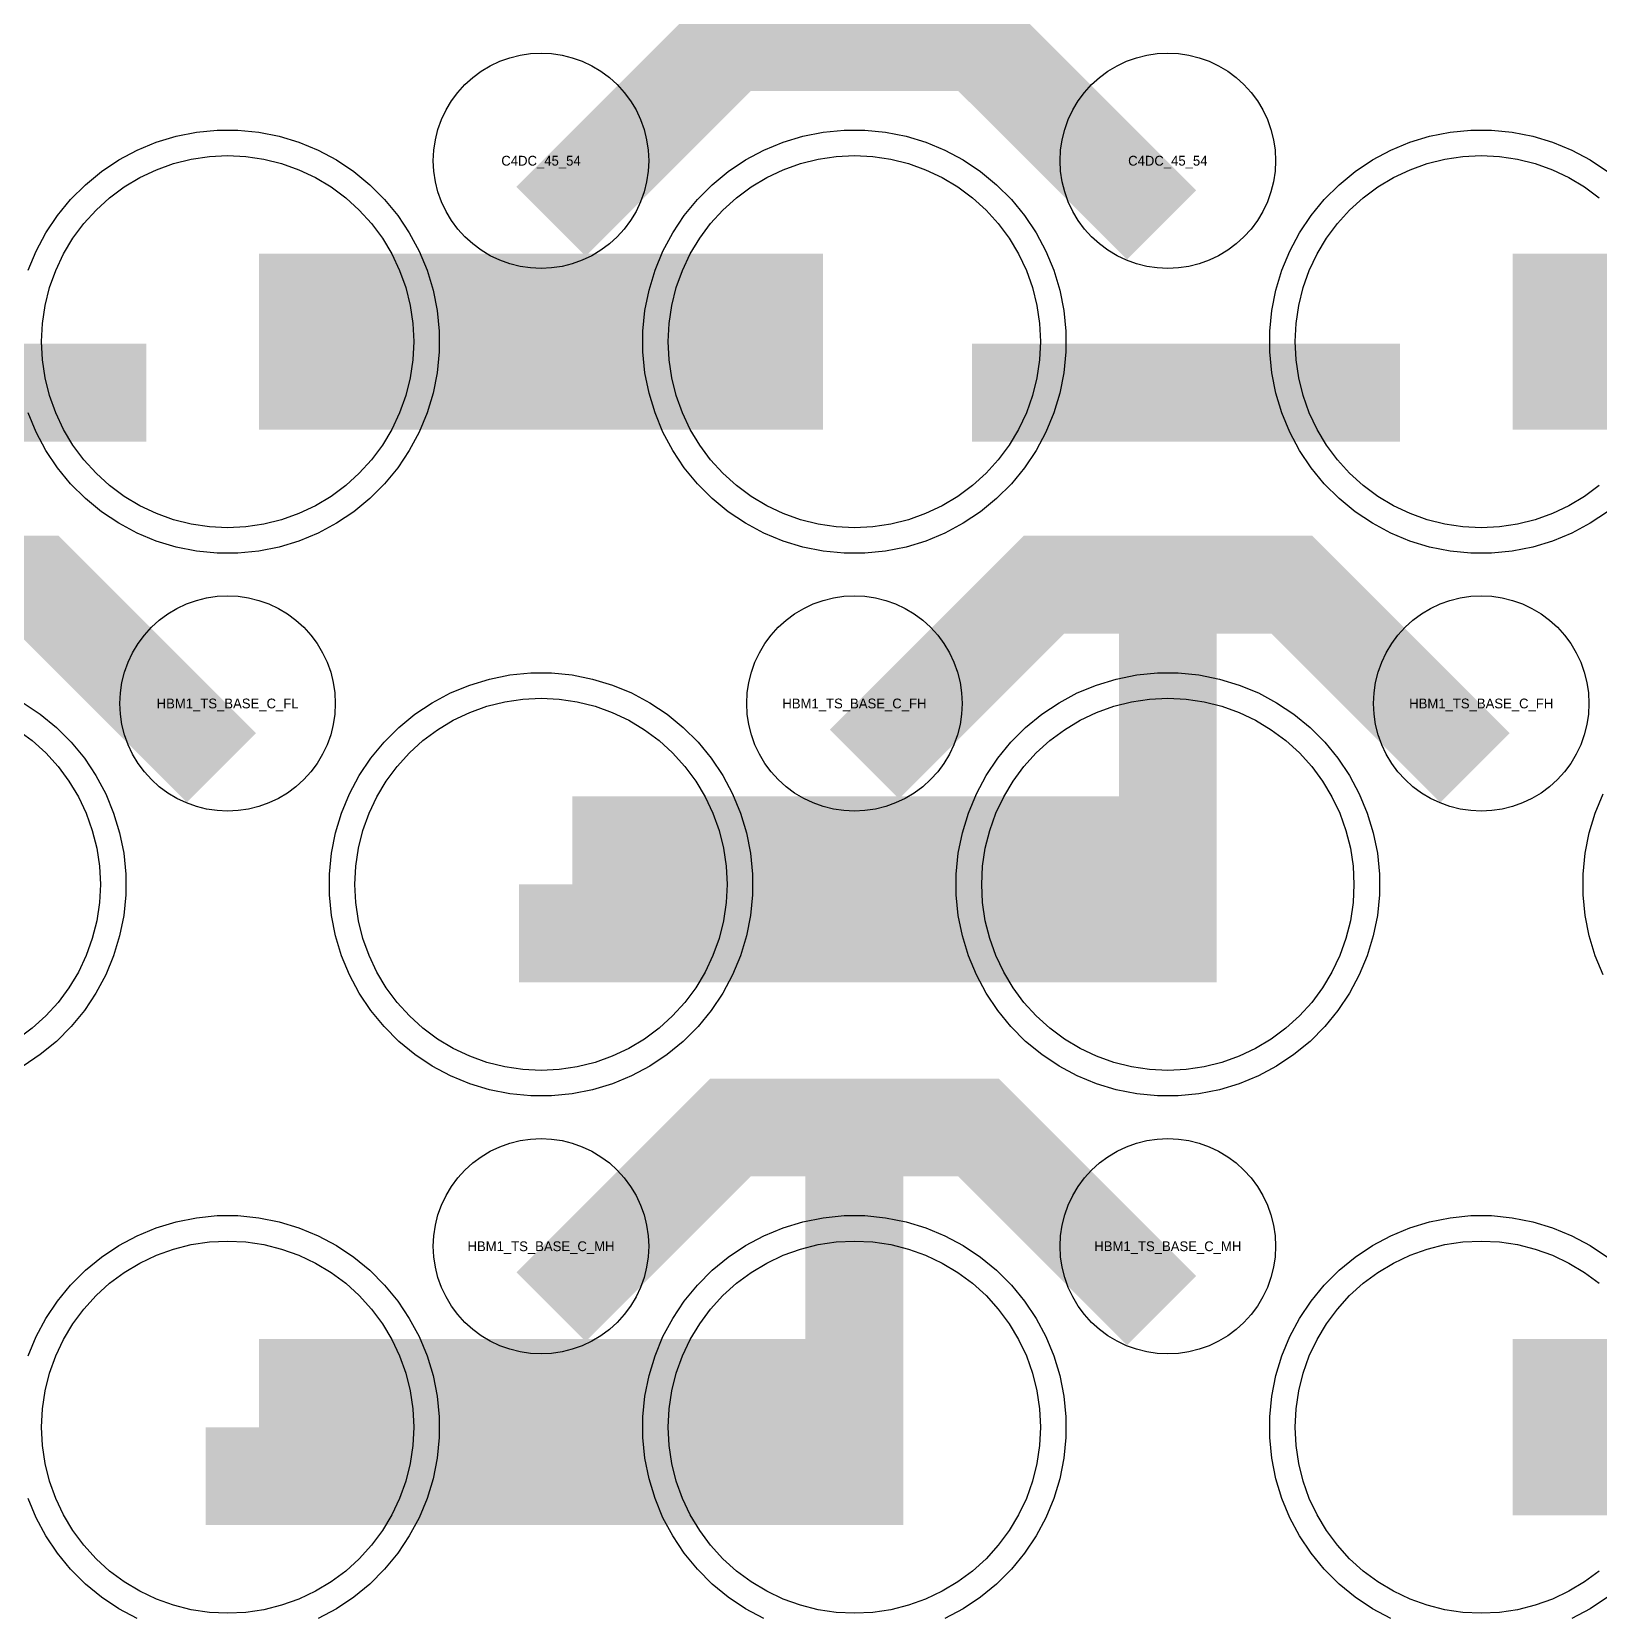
# Model space of a CAD drawing. Extents: x -11880 to 11880, y -14992 to 14992.
# Drawn here: x 5150 to 5550.1, y -8929.8 to -8525.1 of the extents above; entities that cross this region are included whole.
import ezdxf
from ezdxf.enums import TextEntityAlignment as Align

# ---------------------------------------------------------------- set-up
doc = ezdxf.new("R2010")
doc.units = 0
doc.header["$MEASUREMENT"] = 0
for name, color, linetype in [('GDS_775_DT_237', 138, 'CONTINUOUS'), ('RDL1_FS', 34, 'CONTINUOUS'), ('RDL_BS', 160, 'CONTINUOUS')]:
    doc.layers.add(name, color=color, linetype=linetype)

msp = doc.modelspace()

# ---------------------------------------------------------------- linework, layer by layer
at = {"layer": 'RDL1_FS'}
for points in [[(5200, -8651.689), (5195.343, -8651.46), (5190.732, -8650.776), (5186.209, -8649.644), (5181.819, -8648.072), (5177.605, -8646.08), (5173.605, -8643.682), (5169.86, -8640.904), (5166.406, -8637.774), (5163.276, -8634.32), (5160.498, -8630.575), (5158.1, -8626.575), (5156.108, -8622.361), (5154.536, -8617.971), (5153.404, -8613.448), (5152.72, -8608.837), (5152.491, -8604.18), (5152.72, -8599.523), (5153.404, -8594.912), (5154.536, -8590.389), (5156.108, -8585.999), (5158.1, -8581.785), (5160.498, -8577.785), (5163.276, -8574.04), (5166.406, -8570.586), (5169.86, -8567.456), (5173.605, -8564.678), (5177.605, -8562.28), (5181.819, -8560.288), (5186.209, -8558.716), (5190.732, -8557.584), (5195.343, -8556.9), (5200, -8556.671), (5204.657, -8556.9), (5209.268, -8557.584), (5213.791, -8558.716), (5218.181, -8560.288), (5222.395, -8562.28), (5226.395, -8564.678), (5230.14, -8567.456), (5233.594, -8570.586), (5236.724, -8574.04), (5239.502, -8577.785), (5241.9, -8581.785), (5243.892, -8585.999), (5245.464, -8590.389), (5246.596, -8594.912), (5247.28, -8599.523), (5247.509, -8604.18), (5247.28, -8608.837), (5246.596, -8613.448), (5245.464, -8617.971), (5243.892, -8622.361), (5241.9, -8626.575), (5239.502, -8630.575), (5236.724, -8634.32), (5233.594, -8637.774), (5230.14, -8640.904), (5226.395, -8643.682), (5222.395, -8646.08), (5218.181, -8648.072), (5213.791, -8649.644), (5209.268, -8650.776), (5204.657, -8651.46)], [(5360, -8651.689), (5355.343, -8651.46), (5350.732, -8650.776), (5346.209, -8649.644), (5341.819, -8648.072), (5337.605, -8646.08), (5333.605, -8643.682), (5329.86, -8640.904), (5326.406, -8637.774), (5323.276, -8634.32), (5320.498, -8630.575), (5318.1, -8626.575), (5316.108, -8622.361), (5314.536, -8617.971), (5313.404, -8613.448), (5312.72, -8608.837), (5312.491, -8604.18), (5312.72, -8599.523), (5313.404, -8594.912), (5314.536, -8590.389), (5316.108, -8585.999), (5318.1, -8581.785), (5320.498, -8577.785), (5323.276, -8574.04), (5326.406, -8570.586), (5329.86, -8567.456), (5333.605, -8564.678), (5337.605, -8562.28), (5341.819, -8560.288), (5346.209, -8558.716), (5350.732, -8557.584), (5355.343, -8556.9), (5360, -8556.671), (5364.657, -8556.9), (5369.268, -8557.584), (5373.791, -8558.716), (5378.181, -8560.288), (5382.395, -8562.28), (5386.395, -8564.678), (5390.14, -8567.456), (5393.594, -8570.586), (5396.724, -8574.04), (5399.502, -8577.785), (5401.9, -8581.785), (5403.892, -8585.999), (5405.464, -8590.389), (5406.596, -8594.912), (5407.28, -8599.523), (5407.509, -8604.18), (5407.28, -8608.837), (5406.596, -8613.448), (5405.464, -8617.971), (5403.892, -8622.361), (5401.9, -8626.575), (5399.502, -8630.575), (5396.724, -8634.32), (5393.594, -8637.774), (5390.14, -8640.904), (5386.395, -8643.682), (5382.395, -8646.08), (5378.181, -8648.072), (5373.791, -8649.644), (5369.268, -8650.776), (5364.657, -8651.46)], [(5280, -8790.254), (5275.343, -8790.025), (5270.732, -8789.341), (5266.209, -8788.209), (5261.819, -8786.637), (5257.605, -8784.645), (5253.605, -8782.247), (5249.86, -8779.469), (5246.406, -8776.339), (5243.276, -8772.885), (5240.498, -8769.14), (5238.1, -8765.14), (5236.108, -8760.926), (5234.536, -8756.536), (5233.404, -8752.013), (5232.72, -8747.402), (5232.491, -8742.745), (5232.72, -8738.088), (5233.404, -8733.477), (5234.536, -8728.954), (5236.108, -8724.564), (5238.1, -8720.35), (5240.498, -8716.35), (5243.276, -8712.605), (5246.406, -8709.151), (5249.86, -8706.021), (5253.605, -8703.243), (5257.605, -8700.845), (5261.819, -8698.853), (5266.209, -8697.281), (5270.732, -8696.149), (5275.343, -8695.465), (5280, -8695.236), (5284.657, -8695.465), (5289.268, -8696.149), (5293.791, -8697.281), (5298.181, -8698.853), (5302.395, -8700.845), (5306.395, -8703.243), (5310.14, -8706.021), (5313.594, -8709.151), (5316.724, -8712.605), (5319.502, -8716.35), (5321.9, -8720.35), (5323.892, -8724.564), (5325.464, -8728.954), (5326.596, -8733.477), (5327.28, -8738.088), (5327.509, -8742.745), (5327.28, -8747.402), (5326.596, -8752.013), (5325.464, -8756.536), (5323.892, -8760.926), (5321.9, -8765.14), (5319.502, -8769.14), (5316.724, -8772.885), (5313.594, -8776.339), (5310.14, -8779.469), (5306.395, -8782.247), (5302.395, -8784.645), (5298.181, -8786.637), (5293.791, -8788.209), (5289.268, -8789.341), (5284.657, -8790.025)], [(5440, -8790.254), (5435.343, -8790.025), (5430.732, -8789.341), (5426.209, -8788.209), (5421.819, -8786.637), (5417.605, -8784.645), (5413.605, -8782.247), (5409.86, -8779.469), (5406.406, -8776.339), (5403.276, -8772.885), (5400.498, -8769.14), (5398.1, -8765.14), (5396.108, -8760.926), (5394.536, -8756.536), (5393.404, -8752.013), (5392.72, -8747.402), (5392.491, -8742.745), (5392.72, -8738.088), (5393.404, -8733.477), (5394.536, -8728.954), (5396.108, -8724.564), (5398.1, -8720.35), (5400.498, -8716.35), (5403.276, -8712.605), (5406.406, -8709.151), (5409.86, -8706.021), (5413.605, -8703.243), (5417.605, -8700.845), (5421.819, -8698.853), (5426.209, -8697.281), (5430.732, -8696.149), (5435.343, -8695.465), (5440, -8695.236), (5444.657, -8695.465), (5449.268, -8696.149), (5453.791, -8697.281), (5458.181, -8698.853), (5462.395, -8700.845), (5466.395, -8703.243), (5470.14, -8706.021), (5473.594, -8709.151), (5476.724, -8712.605), (5479.502, -8716.35), (5481.9, -8720.35), (5483.892, -8724.564), (5485.464, -8728.954), (5486.596, -8733.477), (5487.28, -8738.088), (5487.509, -8742.745), (5487.28, -8747.402), (5486.596, -8752.013), (5485.464, -8756.536), (5483.892, -8760.926), (5481.9, -8765.14), (5479.502, -8769.14), (5476.724, -8772.885), (5473.594, -8776.339), (5470.14, -8779.469), (5466.395, -8782.247), (5462.395, -8784.645), (5458.181, -8786.637), (5453.791, -8788.209), (5449.268, -8789.341), (5444.657, -8790.025)], [(5200, -8928.819), (5195.343, -8928.59), (5190.732, -8927.906), (5186.209, -8926.774), (5181.819, -8925.202), (5177.605, -8923.21), (5173.605, -8920.812), (5169.86, -8918.034), (5166.406, -8914.904), (5163.276, -8911.45), (5160.498, -8907.705), (5158.1, -8903.705), (5156.108, -8899.491), (5154.536, -8895.101), (5153.404, -8890.578), (5152.72, -8885.967), (5152.491, -8881.31), (5152.72, -8876.653), (5153.404, -8872.042), (5154.536, -8867.519), (5156.108, -8863.129), (5158.1, -8858.915), (5160.498, -8854.915), (5163.276, -8851.17), (5166.406, -8847.716), (5169.86, -8844.586), (5173.605, -8841.808), (5177.605, -8839.41), (5181.819, -8837.418), (5186.209, -8835.846), (5190.732, -8834.714), (5195.343, -8834.03), (5200, -8833.801), (5204.657, -8834.03), (5209.268, -8834.714), (5213.791, -8835.846), (5218.181, -8837.418), (5222.395, -8839.41), (5226.395, -8841.808), (5230.14, -8844.586), (5233.594, -8847.716), (5236.724, -8851.17), (5239.502, -8854.915), (5241.9, -8858.915), (5243.892, -8863.129), (5245.464, -8867.519), (5246.596, -8872.042), (5247.28, -8876.653), (5247.509, -8881.31), (5247.28, -8885.967), (5246.596, -8890.578), (5245.464, -8895.101), (5243.892, -8899.491), (5241.9, -8903.705), (5239.502, -8907.705), (5236.724, -8911.45), (5233.594, -8914.904), (5230.14, -8918.034), (5226.395, -8920.812), (5222.395, -8923.21), (5218.181, -8925.202), (5213.791, -8926.774), (5209.268, -8927.906), (5204.657, -8928.59)], [(5360, -8928.819), (5355.343, -8928.59), (5350.732, -8927.906), (5346.209, -8926.774), (5341.819, -8925.202), (5337.605, -8923.21), (5333.605, -8920.812), (5329.86, -8918.034), (5326.406, -8914.904), (5323.276, -8911.45), (5320.498, -8907.705), (5318.1, -8903.705), (5316.108, -8899.491), (5314.536, -8895.101), (5313.404, -8890.578), (5312.72, -8885.967), (5312.491, -8881.31), (5312.72, -8876.653), (5313.404, -8872.042), (5314.536, -8867.519), (5316.108, -8863.129), (5318.1, -8858.915), (5320.498, -8854.915), (5323.276, -8851.17), (5326.406, -8847.716), (5329.86, -8844.586), (5333.605, -8841.808), (5337.605, -8839.41), (5341.819, -8837.418), (5346.209, -8835.846), (5350.732, -8834.714), (5355.343, -8834.03), (5360, -8833.801), (5364.657, -8834.03), (5369.268, -8834.714), (5373.791, -8835.846), (5378.181, -8837.418), (5382.395, -8839.41), (5386.395, -8841.808), (5390.14, -8844.586), (5393.594, -8847.716), (5396.724, -8851.17), (5399.502, -8854.915), (5401.9, -8858.915), (5403.892, -8863.129), (5405.464, -8867.519), (5406.596, -8872.042), (5407.28, -8876.653), (5407.509, -8881.31), (5407.28, -8885.967), (5406.596, -8890.578), (5405.464, -8895.101), (5403.892, -8899.491), (5401.9, -8903.705), (5399.502, -8907.705), (5396.724, -8911.45), (5393.594, -8914.904), (5390.14, -8918.034), (5386.395, -8920.812), (5382.395, -8923.21), (5378.181, -8925.202), (5373.791, -8926.774), (5369.268, -8927.906), (5364.657, -8928.59)]]:
    msp.add_lwpolyline(points, close=True, dxfattribs=at)
for points in [[(5550.14, -8640.904), (5546.395, -8643.682), (5542.395, -8646.08), (5538.181, -8648.072), (5533.791, -8649.644), (5529.268, -8650.776), (5524.657, -8651.46), (5520, -8651.689), (5515.343, -8651.46), (5510.732, -8650.776), (5506.209, -8649.644), (5501.819, -8648.072), (5497.605, -8646.08), (5493.605, -8643.682), (5489.86, -8640.904), (5486.406, -8637.774), (5483.276, -8634.32), (5480.498, -8630.575), (5478.1, -8626.575), (5476.108, -8622.361), (5474.536, -8617.971), (5473.404, -8613.448), (5472.72, -8608.837), (5472.491, -8604.18), (5472.72, -8599.523), (5473.404, -8594.912), (5474.536, -8590.389), (5476.108, -8585.999), (5478.1, -8581.785), (5480.498, -8577.785), (5483.276, -8574.04), (5486.406, -8570.586), (5489.86, -8567.456), (5493.605, -8564.678), (5497.605, -8562.28), (5501.819, -8560.288), (5506.209, -8558.716), (5510.732, -8557.584), (5515.343, -8556.9), (5520, -8556.671), (5524.657, -8556.9), (5529.268, -8557.584), (5533.791, -8558.716), (5538.181, -8560.288), (5542.395, -8562.28), (5546.395, -8564.678), (5550.14, -8567.456)], [(5146.395, -8703.243), (5150.14, -8706.021), (5153.594, -8709.151), (5156.724, -8712.605), (5159.502, -8716.35), (5161.9, -8720.35), (5163.892, -8724.564), (5165.464, -8728.954), (5166.596, -8733.477), (5167.28, -8738.088), (5167.509, -8742.745), (5167.28, -8747.402), (5166.596, -8752.013), (5165.464, -8756.536), (5163.892, -8760.926), (5161.9, -8765.14), (5159.502, -8769.14), (5156.724, -8772.885), (5153.594, -8776.339), (5150.14, -8779.469), (5146.395, -8782.247)]]:
    msp.add_lwpolyline(points, dxfattribs=at)
for points in [[(5208.002, -8604.18, 45, 45, 0), (5280.002, -8604.18, 45, 45, 0)], [(5280.002, -8604.18, 45, 45, 0), (5352.002, -8604.18, 45, 45, 0)], [(5528.002, -8604.18, 45, 45, 0), (5600.002, -8604.18, 45, 45, 0)], [(5288.002, -8742.745, 45, 45, 0), (5360.002, -8742.745, 45, 45, 0)], [(5360.002, -8742.745, 45, 45, 0), (5432.002, -8742.745, 45, 45, 0)], [(5208.002, -8881.31, 45, 45, 0), (5280.002, -8881.31, 45, 45, 0)], [(5280.002, -8881.31, 45, 45, 0), (5352.002, -8881.31, 45, 45, 0)]]:
    msp.add_lwpolyline(points, format="xyseb", dxfattribs=at)
at = {"layer": 'RDL1_FS', "color": 241, "true_color": 0xf7abae}
msp.add_lwpolyline([(5550.14, -8918.034), (5546.395, -8920.812), (5542.395, -8923.21), (5538.181, -8925.202), (5533.791, -8926.774), (5529.268, -8927.906), (5524.657, -8928.59), (5520, -8928.819), (5515.343, -8928.59), (5510.732, -8927.906), (5506.209, -8926.774), (5501.819, -8925.202), (5497.605, -8923.21), (5493.605, -8920.812), (5489.86, -8918.034), (5486.406, -8914.904), (5483.276, -8911.45), (5480.498, -8907.705), (5478.1, -8903.705), (5476.108, -8899.491), (5474.536, -8895.101), (5473.404, -8890.578), (5472.72, -8885.967), (5472.491, -8881.31), (5472.72, -8876.653), (5473.404, -8872.042), (5474.536, -8867.519), (5476.108, -8863.129), (5478.1, -8858.915), (5480.498, -8854.915), (5483.276, -8851.17), (5486.406, -8847.716), (5489.86, -8844.586), (5493.605, -8841.808), (5497.605, -8839.41), (5501.819, -8837.418), (5506.209, -8835.846), (5510.732, -8834.714), (5515.343, -8834.03), (5520, -8833.801), (5524.657, -8834.03), (5529.268, -8834.714), (5533.791, -8835.846), (5538.181, -8837.418), (5542.395, -8839.41), (5546.395, -8841.808), (5550.14, -8844.586)], dxfattribs=at)
msp.add_lwpolyline([(5528.002, -8881.31, 45, 45, 0), (5600.002, -8881.31, 45, 45, 0)], format="xyseb", dxfattribs=at)
at = {"layer": 'RDL_BS'}
for points in [[(5282.562, -8573.494, 25, 25, 0), (5328.377, -8527.679, 25, 25, 0), (5361.93, -8527.679, 25, 25, 0)], [(5438.401, -8574.393, 25, 25, 0), (5391.687, -8527.679, 25, 25, 0), (5361.929, -8527.679, 25, 25, 0)], [(5070.016, -8617.193, 25, 25, 0), (5179.281, -8617.193, 25, 25, 0)], [(5390.016, -8617.193, 25, 25, 0), (5499.281, -8617.193, 25, 25, 0)], [(5440, -8767.745, 25, 25, 0), (5440, -8653.744, 25, 25, 0)], [(5198.401, -8712.958, 25, 25, 0), (5151.687, -8666.244, 25, 25, 0), (5121.929, -8666.244, 25, 25, 0)], [(5362.562, -8712.059, 25, 25, 0), (5408.377, -8666.244, 25, 25, 0), (5441.93, -8666.244, 25, 25, 0)], [(5518.401, -8712.958, 25, 25, 0), (5471.687, -8666.244, 25, 25, 0), (5441.929, -8666.244, 25, 25, 0)], [(5274.397, -8755.245, 25, 25, 0), (5452.5, -8755.245, 25, 25, 0)], [(5360, -8906.31, 25, 25, 0), (5360, -8792.309, 25, 25, 0)], [(5282.562, -8850.624, 25, 25, 0), (5328.377, -8804.809, 25, 25, 0), (5361.93, -8804.809, 25, 25, 0)], [(5438.401, -8851.523, 25, 25, 0), (5391.687, -8804.809, 25, 25, 0), (5361.929, -8804.809, 25, 25, 0)], [(5194.397, -8893.81, 25, 25, 0), (5372.5, -8893.81, 25, 25, 0)]]:
    msp.add_lwpolyline(points, format="xyseb", dxfattribs=at)
for points in [[(5280, -8585.486), (5277.307, -8585.354), (5274.635, -8584.958), (5272.016, -8584.301), (5269.481, -8583.394), (5267.044, -8582.242), (5264.72, -8580.849), (5262.557, -8579.246), (5260.558, -8577.434), (5258.746, -8575.435), (5257.143, -8573.272), (5255.75, -8570.948), (5254.598, -8568.511), (5253.691, -8565.976), (5253.034, -8563.357), (5252.638, -8560.685), (5252.506, -8557.992), (5252.638, -8555.299), (5253.034, -8552.627), (5253.691, -8550.008), (5254.598, -8547.473), (5255.75, -8545.036), (5257.143, -8542.712), (5258.746, -8540.549), (5260.558, -8538.55), (5262.557, -8536.738), (5264.72, -8535.135), (5267.044, -8533.742), (5269.481, -8532.59), (5272.016, -8531.683), (5274.635, -8531.026), (5277.307, -8530.63), (5280, -8530.498), (5282.693, -8530.63), (5285.365, -8531.026), (5287.984, -8531.683), (5290.519, -8532.59), (5292.956, -8533.742), (5295.28, -8535.135), (5297.443, -8536.738), (5299.442, -8538.55), (5301.254, -8540.549), (5302.857, -8542.712), (5304.25, -8545.036), (5305.402, -8547.473), (5306.309, -8550.008), (5306.966, -8552.627), (5307.362, -8555.299), (5307.494, -8557.992), (5307.362, -8560.685), (5306.966, -8563.357), (5306.309, -8565.976), (5305.402, -8568.511), (5304.25, -8570.948), (5302.857, -8573.272), (5301.254, -8575.435), (5299.442, -8577.434), (5297.443, -8579.246), (5295.28, -8580.849), (5292.956, -8582.242), (5290.519, -8583.394), (5287.984, -8584.301), (5285.365, -8584.958), (5282.693, -8585.354)], [(5440, -8585.486), (5437.307, -8585.354), (5434.635, -8584.958), (5432.016, -8584.301), (5429.481, -8583.394), (5427.044, -8582.242), (5424.72, -8580.849), (5422.557, -8579.246), (5420.558, -8577.434), (5418.746, -8575.435), (5417.143, -8573.272), (5415.75, -8570.948), (5414.598, -8568.511), (5413.691, -8565.976), (5413.034, -8563.357), (5412.638, -8560.685), (5412.506, -8557.992), (5412.638, -8555.299), (5413.034, -8552.627), (5413.691, -8550.008), (5414.598, -8547.473), (5415.75, -8545.036), (5417.143, -8542.712), (5418.746, -8540.549), (5420.558, -8538.55), (5422.557, -8536.738), (5424.72, -8535.135), (5427.044, -8533.742), (5429.481, -8532.59), (5432.016, -8531.683), (5434.635, -8531.026), (5437.307, -8530.63), (5440, -8530.498), (5442.693, -8530.63), (5445.365, -8531.026), (5447.984, -8531.683), (5450.519, -8532.59), (5452.956, -8533.742), (5455.28, -8535.135), (5457.443, -8536.738), (5459.442, -8538.55), (5461.254, -8540.549), (5462.857, -8542.712), (5464.25, -8545.036), (5465.402, -8547.473), (5466.309, -8550.008), (5466.966, -8552.627), (5467.362, -8555.299), (5467.494, -8557.992), (5467.362, -8560.685), (5466.966, -8563.357), (5466.309, -8565.976), (5465.402, -8568.511), (5464.25, -8570.948), (5462.857, -8573.272), (5461.254, -8575.435), (5459.442, -8577.434), (5457.443, -8579.246), (5455.28, -8580.849), (5452.956, -8582.242), (5450.519, -8583.394), (5447.984, -8584.301), (5445.365, -8584.958), (5442.693, -8585.354)], [(5357.356, -8658.18), (5352.062, -8657.663), (5346.835, -8656.617), (5341.795, -8655.086), (5336.885, -8653.055), (5332.223, -8650.563), (5327.809, -8647.616), (5323.708, -8644.254), (5319.926, -8640.472), (5316.564, -8636.371), (5313.617, -8631.957), (5311.125, -8627.295), (5309.094, -8622.385), (5307.563, -8617.345), (5306.517, -8612.118), (5306, -8606.824), (5306, -8601.536), (5306.517, -8596.242), (5307.563, -8591.015), (5309.094, -8585.975), (5311.125, -8581.065), (5313.617, -8576.403), (5316.564, -8571.989), (5319.926, -8567.888), (5323.708, -8564.106), (5327.809, -8560.744), (5332.223, -8557.797), (5336.885, -8555.305), (5341.795, -8553.274), (5346.835, -8551.743), (5352.062, -8550.697), (5357.356, -8550.18), (5362.644, -8550.18), (5367.938, -8550.697), (5373.165, -8551.743), (5378.205, -8553.274), (5383.115, -8555.305), (5387.777, -8557.797), (5392.191, -8560.744), (5396.292, -8564.106), (5400.074, -8567.888), (5403.436, -8571.989), (5406.383, -8576.403), (5408.875, -8581.065), (5410.906, -8585.975), (5412.437, -8591.015), (5413.483, -8596.242), (5414, -8601.536), (5414, -8606.824), (5413.483, -8612.118), (5412.437, -8617.345), (5410.906, -8622.385), (5408.875, -8627.295), (5406.383, -8631.957), (5403.436, -8636.371), (5400.074, -8640.472), (5396.292, -8644.254), (5392.191, -8647.616), (5387.777, -8650.563), (5383.115, -8653.055), (5378.205, -8655.086), (5373.165, -8656.617), (5367.938, -8657.663), (5362.644, -8658.18)], [(5200, -8724.051), (5197.307, -8723.919), (5194.635, -8723.523), (5192.016, -8722.866), (5189.481, -8721.959), (5187.044, -8720.807), (5184.72, -8719.414), (5182.557, -8717.811), (5180.558, -8715.999), (5178.746, -8714), (5177.143, -8711.837), (5175.75, -8709.513), (5174.598, -8707.076), (5173.691, -8704.541), (5173.034, -8701.922), (5172.638, -8699.25), (5172.506, -8696.557), (5172.638, -8693.864), (5173.034, -8691.192), (5173.691, -8688.573), (5174.598, -8686.038), (5175.75, -8683.601), (5177.143, -8681.277), (5178.746, -8679.114), (5180.558, -8677.115), (5182.557, -8675.303), (5184.72, -8673.7), (5187.044, -8672.307), (5189.481, -8671.155), (5192.016, -8670.248), (5194.635, -8669.591), (5197.307, -8669.195), (5200, -8669.063), (5202.693, -8669.195), (5205.365, -8669.591), (5207.984, -8670.248), (5210.519, -8671.155), (5212.956, -8672.307), (5215.28, -8673.7), (5217.443, -8675.303), (5219.442, -8677.115), (5221.254, -8679.114), (5222.857, -8681.277), (5224.25, -8683.601), (5225.402, -8686.038), (5226.309, -8688.573), (5226.966, -8691.192), (5227.362, -8693.864), (5227.494, -8696.557), (5227.362, -8699.25), (5226.966, -8701.922), (5226.309, -8704.541), (5225.402, -8707.076), (5224.25, -8709.513), (5222.857, -8711.837), (5221.254, -8714), (5219.442, -8715.999), (5217.443, -8717.811), (5215.28, -8719.414), (5212.956, -8720.807), (5210.519, -8721.959), (5207.984, -8722.866), (5205.365, -8723.523), (5202.693, -8723.919)], [(5360, -8724.051), (5357.307, -8723.919), (5354.635, -8723.523), (5352.016, -8722.866), (5349.481, -8721.959), (5347.044, -8720.807), (5344.72, -8719.414), (5342.557, -8717.811), (5340.558, -8715.999), (5338.746, -8714), (5337.143, -8711.837), (5335.75, -8709.513), (5334.598, -8707.076), (5333.691, -8704.541), (5333.034, -8701.922), (5332.638, -8699.25), (5332.506, -8696.557), (5332.638, -8693.864), (5333.034, -8691.192), (5333.691, -8688.573), (5334.598, -8686.038), (5335.75, -8683.601), (5337.143, -8681.277), (5338.746, -8679.114), (5340.558, -8677.115), (5342.557, -8675.303), (5344.72, -8673.7), (5347.044, -8672.307), (5349.481, -8671.155), (5352.016, -8670.248), (5354.635, -8669.591), (5357.307, -8669.195), (5360, -8669.063), (5362.693, -8669.195), (5365.365, -8669.591), (5367.984, -8670.248), (5370.519, -8671.155), (5372.956, -8672.307), (5375.28, -8673.7), (5377.443, -8675.303), (5379.442, -8677.115), (5381.254, -8679.114), (5382.857, -8681.277), (5384.25, -8683.601), (5385.402, -8686.038), (5386.309, -8688.573), (5386.966, -8691.192), (5387.362, -8693.864), (5387.494, -8696.557), (5387.362, -8699.25), (5386.966, -8701.922), (5386.309, -8704.541), (5385.402, -8707.076), (5384.25, -8709.513), (5382.857, -8711.837), (5381.254, -8714), (5379.442, -8715.999), (5377.443, -8717.811), (5375.28, -8719.414), (5372.956, -8720.807), (5370.519, -8721.959), (5367.984, -8722.866), (5365.365, -8723.523), (5362.693, -8723.919)], [(5520, -8724.051), (5517.307, -8723.919), (5514.635, -8723.523), (5512.016, -8722.866), (5509.481, -8721.959), (5507.044, -8720.807), (5504.72, -8719.414), (5502.557, -8717.811), (5500.558, -8715.999), (5498.746, -8714), (5497.143, -8711.837), (5495.75, -8709.513), (5494.598, -8707.076), (5493.691, -8704.541), (5493.034, -8701.922), (5492.638, -8699.25), (5492.506, -8696.557), (5492.638, -8693.864), (5493.034, -8691.192), (5493.691, -8688.573), (5494.598, -8686.038), (5495.75, -8683.601), (5497.143, -8681.277), (5498.746, -8679.114), (5500.558, -8677.115), (5502.557, -8675.303), (5504.72, -8673.7), (5507.044, -8672.307), (5509.481, -8671.155), (5512.016, -8670.248), (5514.635, -8669.591), (5517.307, -8669.195), (5520, -8669.063), (5522.693, -8669.195), (5525.365, -8669.591), (5527.984, -8670.248), (5530.519, -8671.155), (5532.956, -8672.307), (5535.28, -8673.7), (5537.443, -8675.303), (5539.442, -8677.115), (5541.254, -8679.114), (5542.857, -8681.277), (5544.25, -8683.601), (5545.402, -8686.038), (5546.309, -8688.573), (5546.966, -8691.192), (5547.362, -8693.864), (5547.494, -8696.557), (5547.362, -8699.25), (5546.966, -8701.922), (5546.309, -8704.541), (5545.402, -8707.076), (5544.25, -8709.513), (5542.857, -8711.837), (5541.254, -8714), (5539.442, -8715.999), (5537.443, -8717.811), (5535.28, -8719.414), (5532.956, -8720.807), (5530.519, -8721.959), (5527.984, -8722.866), (5525.365, -8723.523), (5522.693, -8723.919)], [(5277.356, -8796.745), (5272.062, -8796.228), (5266.835, -8795.182), (5261.795, -8793.651), (5256.885, -8791.62), (5252.223, -8789.128), (5247.809, -8786.181), (5243.708, -8782.819), (5239.926, -8779.037), (5236.564, -8774.936), (5233.617, -8770.522), (5231.125, -8765.86), (5229.094, -8760.95), (5227.563, -8755.91), (5226.517, -8750.683), (5226, -8745.389), (5226, -8740.101), (5226.517, -8734.807), (5227.563, -8729.58), (5229.094, -8724.54), (5231.125, -8719.63), (5233.617, -8714.968), (5236.564, -8710.554), (5239.926, -8706.453), (5243.708, -8702.671), (5247.809, -8699.309), (5252.223, -8696.362), (5256.885, -8693.87), (5261.795, -8691.839), (5266.835, -8690.308), (5272.062, -8689.262), (5277.356, -8688.745), (5282.644, -8688.745), (5287.938, -8689.262), (5293.165, -8690.308), (5298.205, -8691.839), (5303.115, -8693.87), (5307.777, -8696.362), (5312.191, -8699.309), (5316.292, -8702.671), (5320.074, -8706.453), (5323.436, -8710.554), (5326.383, -8714.968), (5328.875, -8719.63), (5330.906, -8724.54), (5332.437, -8729.58), (5333.483, -8734.807), (5334, -8740.101), (5334, -8745.389), (5333.483, -8750.683), (5332.437, -8755.91), (5330.906, -8760.95), (5328.875, -8765.86), (5326.383, -8770.522), (5323.436, -8774.936), (5320.074, -8779.037), (5316.292, -8782.819), (5312.191, -8786.181), (5307.777, -8789.128), (5303.115, -8791.62), (5298.205, -8793.651), (5293.165, -8795.182), (5287.938, -8796.228), (5282.644, -8796.745)], [(5437.356, -8796.745), (5432.062, -8796.228), (5426.835, -8795.182), (5421.795, -8793.651), (5416.885, -8791.62), (5412.223, -8789.128), (5407.809, -8786.181), (5403.708, -8782.819), (5399.926, -8779.037), (5396.564, -8774.936), (5393.617, -8770.522), (5391.125, -8765.86), (5389.094, -8760.95), (5387.563, -8755.91), (5386.517, -8750.683), (5386, -8745.389), (5386, -8740.101), (5386.517, -8734.807), (5387.563, -8729.58), (5389.094, -8724.54), (5391.125, -8719.63), (5393.617, -8714.968), (5396.564, -8710.554), (5399.926, -8706.453), (5403.708, -8702.671), (5407.809, -8699.309), (5412.223, -8696.362), (5416.885, -8693.87), (5421.795, -8691.839), (5426.835, -8690.308), (5432.062, -8689.262), (5437.356, -8688.745), (5442.644, -8688.745), (5447.938, -8689.262), (5453.165, -8690.308), (5458.205, -8691.839), (5463.115, -8693.87), (5467.777, -8696.362), (5472.191, -8699.309), (5476.292, -8702.671), (5480.074, -8706.453), (5483.436, -8710.554), (5486.383, -8714.968), (5488.875, -8719.63), (5490.906, -8724.54), (5492.437, -8729.58), (5493.483, -8734.807), (5494, -8740.101), (5494, -8745.389), (5493.483, -8750.683), (5492.437, -8755.91), (5490.906, -8760.95), (5488.875, -8765.86), (5486.383, -8770.522), (5483.436, -8774.936), (5480.074, -8779.037), (5476.292, -8782.819), (5472.191, -8786.181), (5467.777, -8789.128), (5463.115, -8791.62), (5458.205, -8793.651), (5453.165, -8795.182), (5447.938, -8796.228), (5442.644, -8796.745)], [(5280, -8862.616), (5277.307, -8862.484), (5274.635, -8862.088), (5272.016, -8861.431), (5269.481, -8860.524), (5267.044, -8859.372), (5264.72, -8857.979), (5262.557, -8856.376), (5260.558, -8854.564), (5258.746, -8852.565), (5257.143, -8850.402), (5255.75, -8848.078), (5254.598, -8845.641), (5253.691, -8843.106), (5253.034, -8840.487), (5252.638, -8837.815), (5252.506, -8835.122), (5252.638, -8832.429), (5253.034, -8829.757), (5253.691, -8827.138), (5254.598, -8824.603), (5255.75, -8822.166), (5257.143, -8819.842), (5258.746, -8817.679), (5260.558, -8815.68), (5262.557, -8813.868), (5264.72, -8812.265), (5267.044, -8810.872), (5269.481, -8809.72), (5272.016, -8808.813), (5274.635, -8808.156), (5277.307, -8807.76), (5280, -8807.628), (5282.693, -8807.76), (5285.365, -8808.156), (5287.984, -8808.813), (5290.519, -8809.72), (5292.956, -8810.872), (5295.28, -8812.265), (5297.443, -8813.868), (5299.442, -8815.68), (5301.254, -8817.679), (5302.857, -8819.842), (5304.25, -8822.166), (5305.402, -8824.603), (5306.309, -8827.138), (5306.966, -8829.757), (5307.362, -8832.429), (5307.494, -8835.122), (5307.362, -8837.815), (5306.966, -8840.487), (5306.309, -8843.106), (5305.402, -8845.641), (5304.25, -8848.078), (5302.857, -8850.402), (5301.254, -8852.565), (5299.442, -8854.564), (5297.443, -8856.376), (5295.28, -8857.979), (5292.956, -8859.372), (5290.519, -8860.524), (5287.984, -8861.431), (5285.365, -8862.088), (5282.693, -8862.484)], [(5440, -8862.616), (5437.307, -8862.484), (5434.635, -8862.088), (5432.016, -8861.431), (5429.481, -8860.524), (5427.044, -8859.372), (5424.72, -8857.979), (5422.557, -8856.376), (5420.558, -8854.564), (5418.746, -8852.565), (5417.143, -8850.402), (5415.75, -8848.078), (5414.598, -8845.641), (5413.691, -8843.106), (5413.034, -8840.487), (5412.638, -8837.815), (5412.506, -8835.122), (5412.638, -8832.429), (5413.034, -8829.757), (5413.691, -8827.138), (5414.598, -8824.603), (5415.75, -8822.166), (5417.143, -8819.842), (5418.746, -8817.679), (5420.558, -8815.68), (5422.557, -8813.868), (5424.72, -8812.265), (5427.044, -8810.872), (5429.481, -8809.72), (5432.016, -8808.813), (5434.635, -8808.156), (5437.307, -8807.76), (5440, -8807.628), (5442.693, -8807.76), (5445.365, -8808.156), (5447.984, -8808.813), (5450.519, -8809.72), (5452.956, -8810.872), (5455.28, -8812.265), (5457.443, -8813.868), (5459.442, -8815.68), (5461.254, -8817.679), (5462.857, -8819.842), (5464.25, -8822.166), (5465.402, -8824.603), (5466.309, -8827.138), (5466.966, -8829.757), (5467.362, -8832.429), (5467.494, -8835.122), (5467.362, -8837.815), (5466.966, -8840.487), (5466.309, -8843.106), (5465.402, -8845.641), (5464.25, -8848.078), (5462.857, -8850.402), (5461.254, -8852.565), (5459.442, -8854.564), (5457.443, -8856.376), (5455.28, -8857.979), (5452.956, -8859.372), (5450.519, -8860.524), (5447.984, -8861.431), (5445.365, -8862.088), (5442.693, -8862.484)]]:
    msp.add_lwpolyline(points, close=True, dxfattribs=at)
for points in [[(5149.094, -8585.975), (5151.125, -8581.065), (5153.617, -8576.403), (5156.564, -8571.989), (5159.926, -8567.888), (5163.708, -8564.106), (5167.809, -8560.744), (5172.223, -8557.797), (5176.885, -8555.305), (5181.795, -8553.274), (5186.835, -8551.743), (5192.062, -8550.697), (5197.356, -8550.18), (5202.644, -8550.18), (5207.938, -8550.697), (5213.165, -8551.743), (5218.205, -8553.274), (5223.115, -8555.305), (5227.777, -8557.797), (5232.191, -8560.744), (5236.292, -8564.106), (5240.074, -8567.888), (5243.436, -8571.989), (5246.383, -8576.403), (5248.875, -8581.065), (5250.906, -8585.975), (5252.437, -8591.015), (5253.483, -8596.242), (5254, -8601.536), (5254, -8606.824), (5253.483, -8612.118), (5252.437, -8617.345), (5250.906, -8622.385), (5248.875, -8627.295), (5246.383, -8631.957), (5243.436, -8636.371), (5240.074, -8640.472), (5236.292, -8644.254), (5232.191, -8647.616), (5227.777, -8650.563), (5223.115, -8653.055), (5218.205, -8655.086), (5213.165, -8656.617), (5207.938, -8657.663), (5202.644, -8658.18), (5197.356, -8658.18), (5192.062, -8657.663), (5186.835, -8656.617), (5181.795, -8655.086), (5176.885, -8653.055), (5172.223, -8650.563), (5167.809, -8647.616), (5163.708, -8644.254), (5159.926, -8640.472), (5156.564, -8636.371), (5153.617, -8631.957), (5151.125, -8627.295), (5149.094, -8622.385)], [(5552.191, -8647.616), (5547.777, -8650.563), (5543.115, -8653.055), (5538.205, -8655.086), (5533.165, -8656.617), (5527.938, -8657.663), (5522.644, -8658.18), (5517.356, -8658.18), (5512.062, -8657.663), (5506.835, -8656.617), (5501.795, -8655.086), (5496.885, -8653.055), (5492.223, -8650.563), (5487.809, -8647.616), (5483.708, -8644.254), (5479.926, -8640.472), (5476.564, -8636.371), (5473.617, -8631.957), (5471.125, -8627.295), (5469.094, -8622.385), (5467.563, -8617.345), (5466.517, -8612.118), (5466, -8606.824), (5466, -8601.536), (5466.517, -8596.242), (5467.563, -8591.015), (5469.094, -8585.975), (5471.125, -8581.065), (5473.617, -8576.403), (5476.564, -8571.989), (5479.926, -8567.888), (5483.708, -8564.106), (5487.809, -8560.744), (5492.223, -8557.797), (5496.885, -8555.305), (5501.795, -8553.274), (5506.835, -8551.743), (5512.062, -8550.697), (5517.356, -8550.18), (5522.644, -8550.18), (5527.938, -8550.697), (5533.165, -8551.743), (5538.205, -8553.274), (5543.115, -8555.305), (5547.777, -8557.797), (5552.191, -8560.744)], [(5147.777, -8696.362), (5152.191, -8699.309), (5156.292, -8702.671), (5160.074, -8706.453), (5163.436, -8710.554), (5166.383, -8714.968), (5168.875, -8719.63), (5170.906, -8724.54), (5172.437, -8729.58), (5173.483, -8734.807), (5174, -8740.101), (5174, -8745.389), (5173.483, -8750.683), (5172.437, -8755.91), (5170.906, -8760.95), (5168.875, -8765.86), (5166.383, -8770.522), (5163.436, -8774.936), (5160.074, -8779.037), (5156.292, -8782.819), (5152.191, -8786.181), (5147.777, -8789.128)], [(5551.125, -8765.86), (5549.094, -8760.95), (5547.563, -8755.91), (5546.517, -8750.683), (5546, -8745.389), (5546, -8740.101), (5546.517, -8734.807), (5547.563, -8729.58), (5549.094, -8724.54), (5551.125, -8719.63)], [(5149.094, -8863.105), (5151.125, -8858.195), (5153.617, -8853.533), (5156.564, -8849.119), (5159.926, -8845.018), (5163.708, -8841.236), (5167.809, -8837.874), (5172.223, -8834.927), (5176.885, -8832.435), (5181.795, -8830.404), (5186.835, -8828.873), (5192.062, -8827.827), (5197.356, -8827.31), (5202.644, -8827.31), (5207.938, -8827.827), (5213.165, -8828.873), (5218.205, -8830.404), (5223.115, -8832.435), (5227.777, -8834.927), (5232.191, -8837.874), (5236.292, -8841.236), (5240.074, -8845.018), (5243.436, -8849.119), (5246.383, -8853.533), (5248.875, -8858.195), (5250.906, -8863.105), (5252.437, -8868.145), (5253.483, -8873.372), (5254, -8878.666), (5254, -8883.954), (5253.483, -8889.248), (5252.437, -8894.475), (5250.906, -8899.515), (5248.875, -8904.425), (5246.383, -8909.087), (5243.436, -8913.501), (5240.074, -8917.602), (5236.292, -8921.384), (5232.191, -8924.746), (5227.777, -8927.693), (5223.115, -8930.185)], [(5336.885, -8930.185), (5332.223, -8927.693), (5327.809, -8924.746), (5323.708, -8921.384), (5319.926, -8917.602), (5316.564, -8913.501), (5313.617, -8909.087), (5311.125, -8904.425), (5309.094, -8899.515), (5307.563, -8894.475), (5306.517, -8889.248), (5306, -8883.954), (5306, -8878.666), (5306.517, -8873.372), (5307.563, -8868.145), (5309.094, -8863.105), (5311.125, -8858.195), (5313.617, -8853.533), (5316.564, -8849.119), (5319.926, -8845.018), (5323.708, -8841.236), (5327.809, -8837.874), (5332.223, -8834.927), (5336.885, -8832.435), (5341.795, -8830.404), (5346.835, -8828.873), (5352.062, -8827.827), (5357.356, -8827.31), (5362.644, -8827.31), (5367.938, -8827.827), (5373.165, -8828.873), (5378.205, -8830.404), (5383.115, -8832.435), (5387.777, -8834.927), (5392.191, -8837.874), (5396.292, -8841.236), (5400.074, -8845.018), (5403.436, -8849.119), (5406.383, -8853.533), (5408.875, -8858.195), (5410.906, -8863.105), (5412.437, -8868.145), (5413.483, -8873.372), (5414, -8878.666), (5414, -8883.954), (5413.483, -8889.248), (5412.437, -8894.475), (5410.906, -8899.515), (5408.875, -8904.425), (5406.383, -8909.087), (5403.436, -8913.501), (5400.074, -8917.602), (5396.292, -8921.384), (5392.191, -8924.746), (5387.777, -8927.693), (5383.115, -8930.185)], [(5176.885, -8930.185), (5172.223, -8927.693), (5167.809, -8924.746), (5163.708, -8921.384), (5159.926, -8917.602), (5156.564, -8913.501), (5153.617, -8909.087), (5151.125, -8904.425), (5149.094, -8899.515)]]:
    msp.add_lwpolyline(points, dxfattribs=at)
at = {"layer": 'RDL_BS', "color": 241, "true_color": 0xf7abae}
for points in [[(5496.885, -8930.185), (5492.223, -8927.693), (5487.809, -8924.746), (5483.708, -8921.384), (5479.926, -8917.602), (5476.564, -8913.501), (5473.617, -8909.087), (5471.125, -8904.425), (5469.094, -8899.515), (5467.563, -8894.475), (5466.517, -8889.248), (5466, -8883.954), (5466, -8878.666), (5466.517, -8873.372), (5467.563, -8868.145), (5469.094, -8863.105), (5471.125, -8858.195), (5473.617, -8853.533), (5476.564, -8849.119), (5479.926, -8845.018), (5483.708, -8841.236), (5487.809, -8837.874), (5492.223, -8834.927), (5496.885, -8832.435), (5501.795, -8830.404), (5506.835, -8828.873), (5512.062, -8827.827), (5517.356, -8827.31), (5522.644, -8827.31), (5527.938, -8827.827), (5533.165, -8828.873), (5538.205, -8830.404), (5543.115, -8832.435), (5547.777, -8834.927), (5552.191, -8837.874)], [(5552.191, -8924.746), (5547.777, -8927.693), (5543.115, -8930.185)]]:
    msp.add_lwpolyline(points, dxfattribs=at)

# ---------------------------------------------------------------- texts
at = {"layer": 'GDS_775_DT_237'}
for s, p in [('C4DC_45_54', (5280, -8557.992)), ('C4DC_45_54', (5280, -8557.992)), ('C4DC_45_54', (5440, -8557.992)), ('C4DC_45_54', (5440, -8557.992)), ('HBM1_TS_BASE_C_FL', (5200, -8696.557)), ('HBM1_TS_BASE_C_FL', (5200, -8696.557)), ('HBM1_TS_BASE_C_FH', (5360, -8696.557)), ('HBM1_TS_BASE_C_FH', (5360, -8696.557)), ('HBM1_TS_BASE_C_FH', (5520, -8696.557)), ('HBM1_TS_BASE_C_FH', (5520, -8696.557)), ('HBM1_TS_BASE_C_MH', (5280, -8835.122)), ('HBM1_TS_BASE_C_MH', (5280, -8835.122)), ('HBM1_TS_BASE_C_MH', (5440, -8835.122)), ('HBM1_TS_BASE_C_MH', (5440, -8835.122))]:
    msp.add_text(s, height=2.5, dxfattribs=at).set_placement(p, align=Align.MIDDLE_CENTER)

doc.saveas('drawing.dxf')
